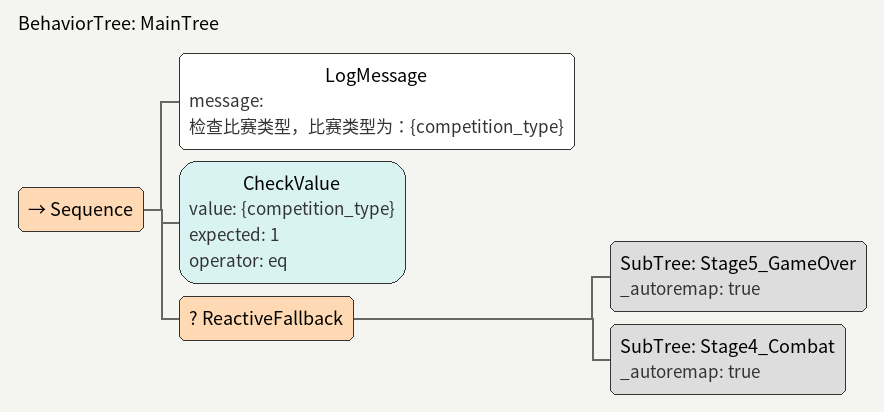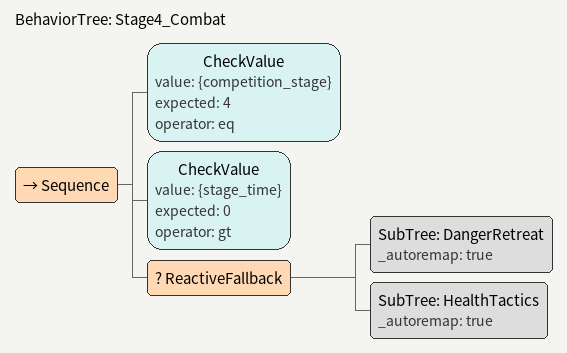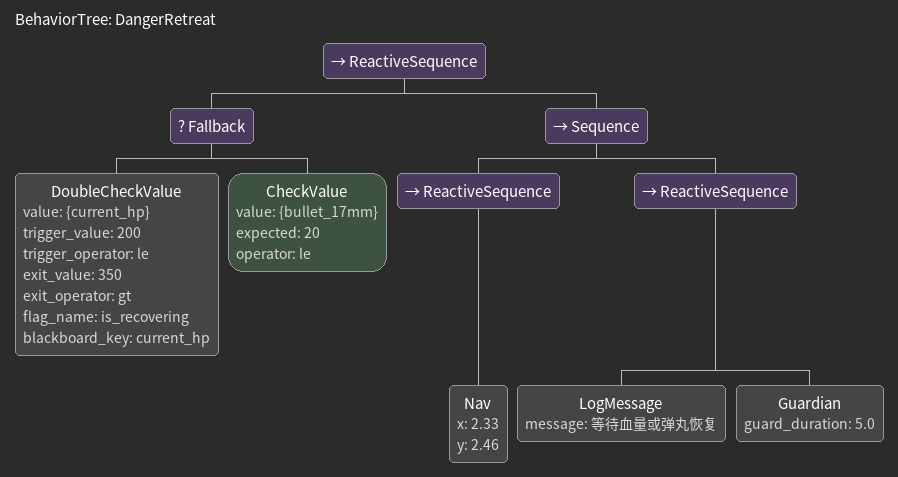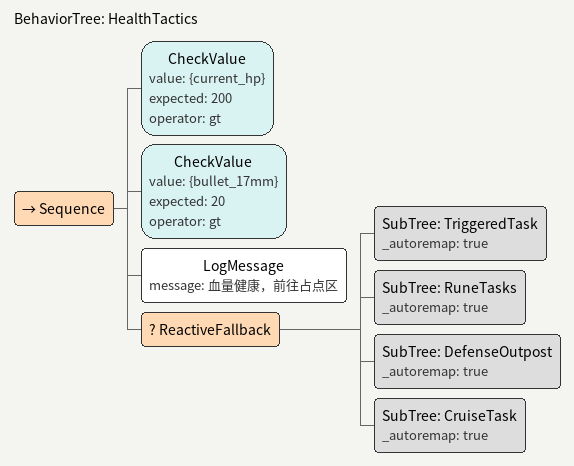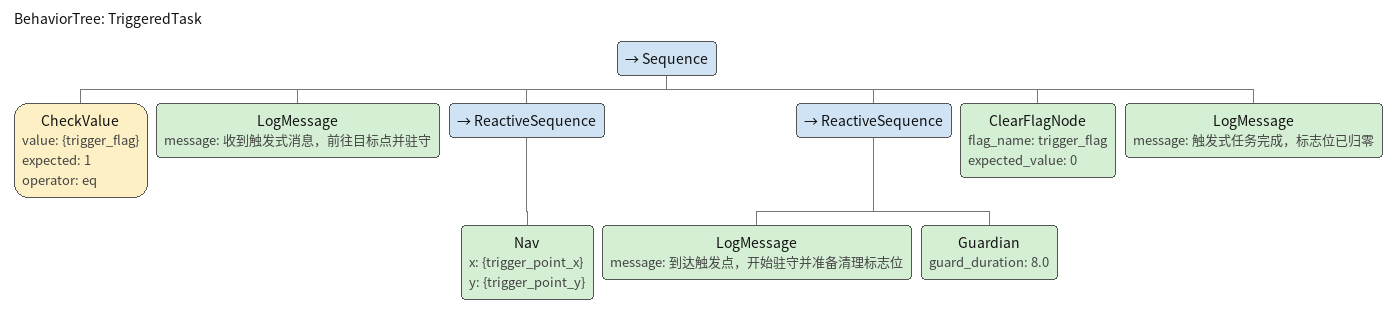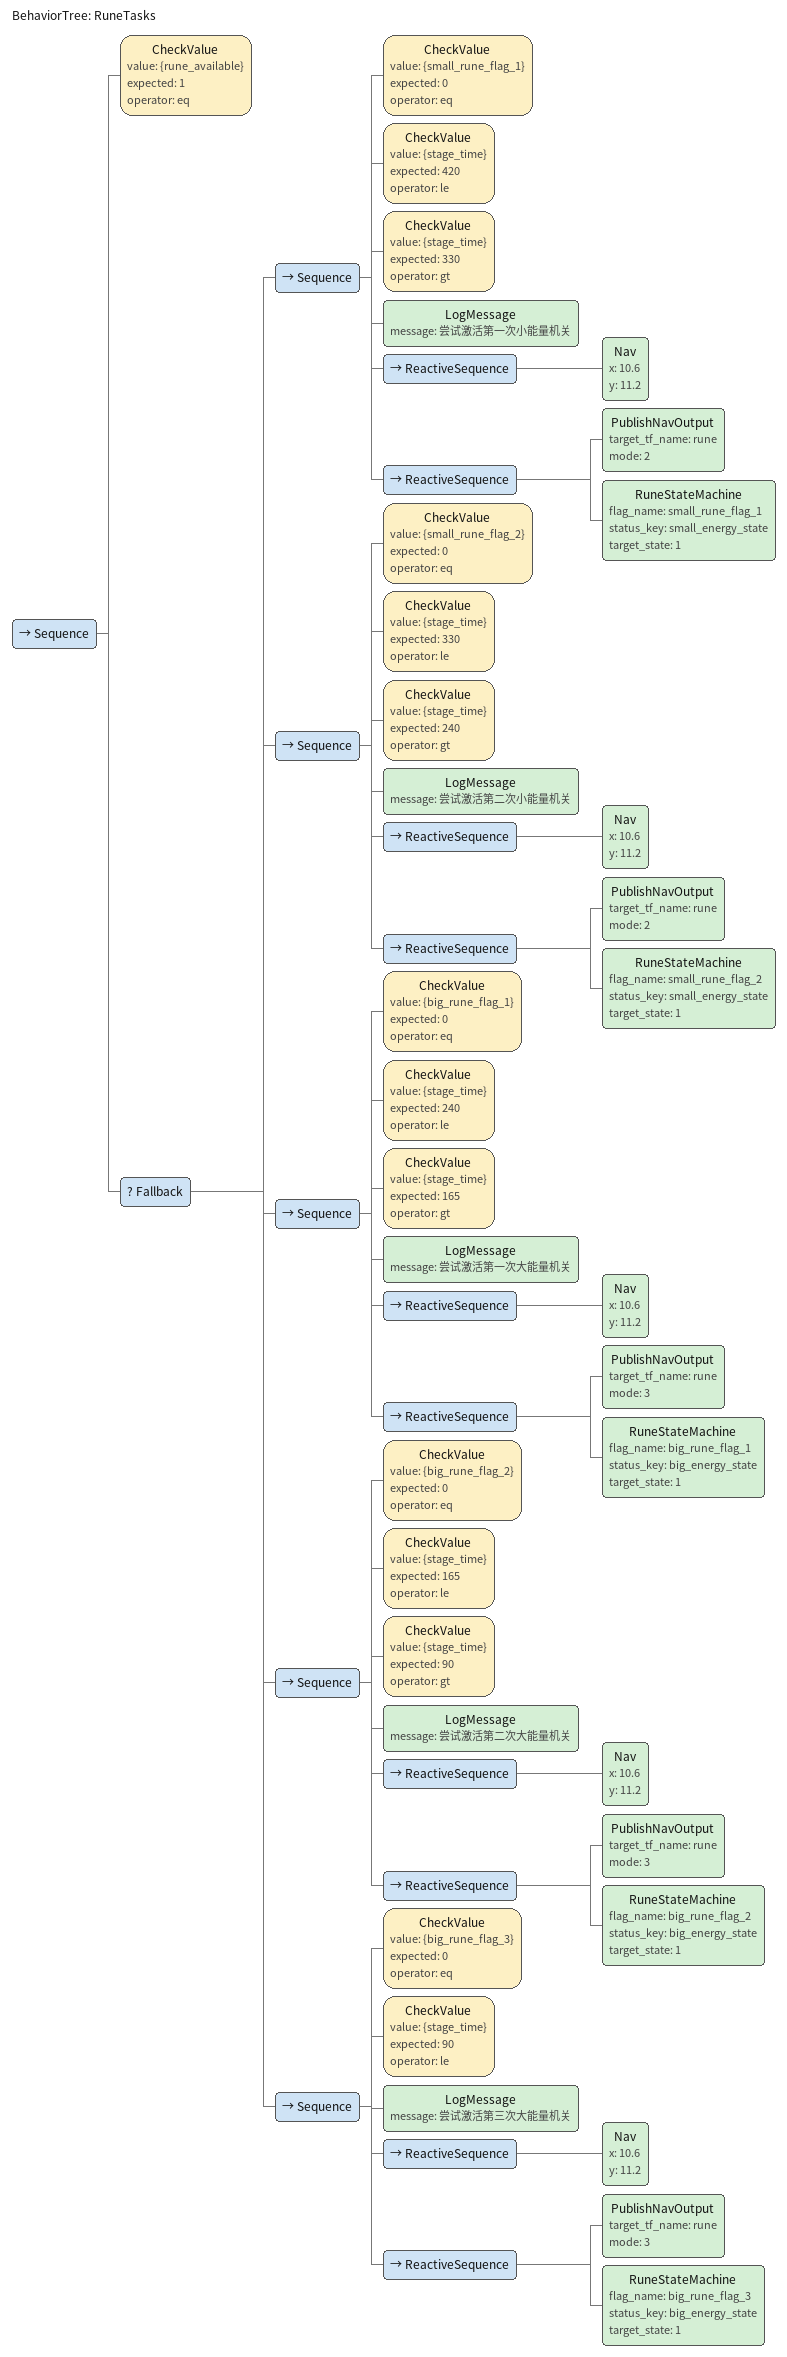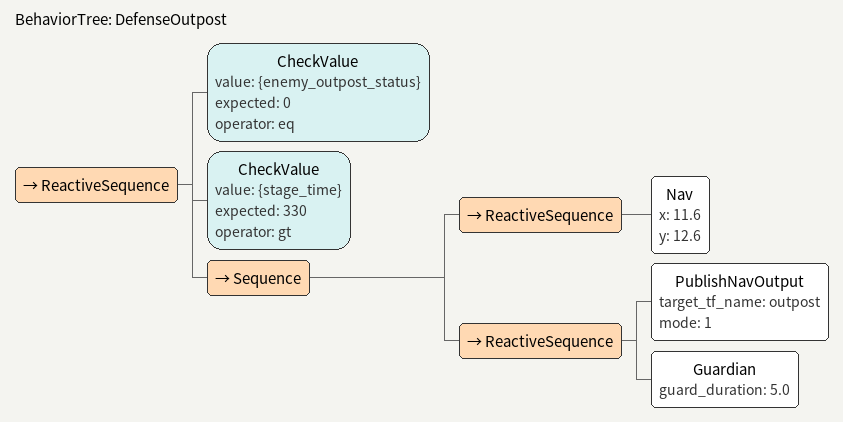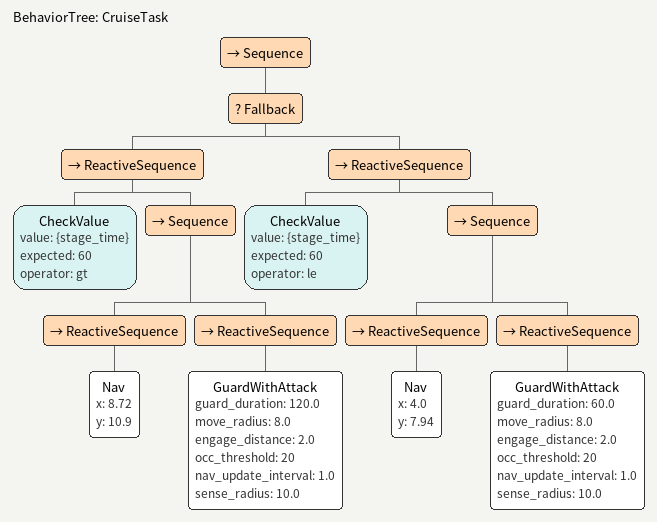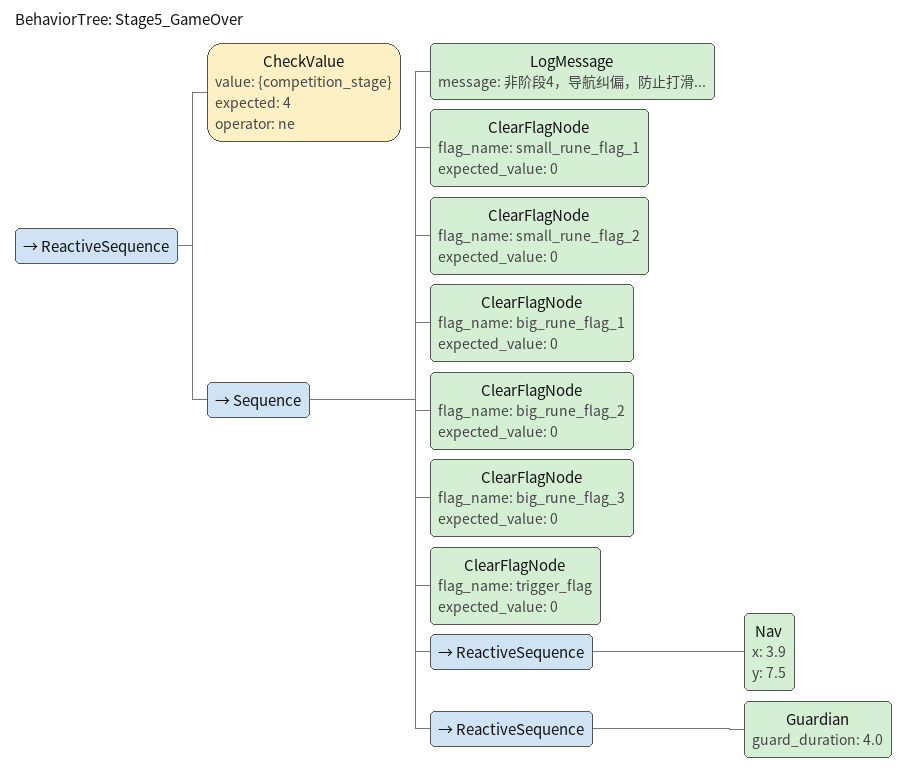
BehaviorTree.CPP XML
<?xml version="1.0" encoding="UTF-8"?>
<root BTCPP_format="4" main_tree_to_execute="MainTree">
    <!-- 主行为树 -->
    <BehaviorTree ID="MainTree">
        <Sequence>
            <LogMessage message="检查比赛类型，比赛类型为：{competition_type}"/>
            <CheckValue value="{competition_type}" expected="1" operator="eq"/>
            <ReactiveFallback>
                <!-- 阶段五：比赛结束退出 -->
                <SubTree ID="Stage5_GameOver" _autoremap="true"/>

                <!-- 阶段四：比赛进行中的战斗逻辑 -->
                <SubTree ID="Stage4_Combat" _autoremap="true"/>
            </ReactiveFallback>
        </Sequence>
    </BehaviorTree>

    <BehaviorTree ID="Stage4_Combat">
        <Sequence>
            <CheckValue value="{competition_stage}" expected="4" operator="eq"/>
            <CheckValue value="{stage_time}" expected="0" operator="gt"/>
            <ReactiveFallback>
                <!-- 优先级1（最高）：生存撤退（低血量/低弹丸） -->
                <!-- 此处通过检查黑板 "is_recovering" 标志来解决血量 > 200 就立刻退出加血逻辑的问题 -->
                <SubTree ID="DangerRetreat" _autoremap="true"/>

                <!-- 优先级2：高血量/充足弹丸战术分配 -->
                <SubTree ID="HealthTactics" _autoremap="true"/>
            </ReactiveFallback>
        </Sequence>
    </BehaviorTree>

    <BehaviorTree ID="DangerRetreat">
        <ReactiveSequence>
            <Fallback>
                <DoubleCheckValue value="{current_hp}" trigger_value="200" trigger_operator="le" exit_value="350" exit_operator="gt" flag_name="is_recovering" blackboard_key="current_hp" />
                <CheckValue value="{bullet_17mm}" expected="20" operator="le"/>
            </Fallback>
            <!-- 如果上方通过，证明当前正处于危险急救或者仍在恢复阶段 -->
            <Sequence>
                <ReactiveSequence>
                    <Nav x="2.33" y="2.46" />
                </ReactiveSequence>
                <ReactiveSequence>
                    <LogMessage message="等待血量或弹丸恢复"/>
                    <Guardian guard_duration="5.0"/>
                </ReactiveSequence>
            </Sequence>
        </ReactiveSequence>
    </BehaviorTree>

    <BehaviorTree ID="HealthTactics">
        <Sequence>
            <CheckValue value="{current_hp}" expected="200" operator="gt"/>
            <CheckValue value="{bullet_17mm}" expected="20" operator="gt"/>
            <LogMessage message="血量健康，前往占点区"/>

            <!-- 核心：利用 ReactiveFallback 排布日常/突发任务优先级 -->
            <!-- 从上到下优先级依次降低 -->
            <ReactiveFallback>
                <!-- P1: 触发式信号 -->
                <SubTree ID="TriggeredTask" _autoremap="true"/>

                <!-- P2: 能量机关 -->
                <SubTree ID="RuneTasks" _autoremap="true"/>

                <!-- P3: 推前哨站（前二十秒，前哨站存活） -->
                <SubTree ID="DefenseOutpost" _autoremap="true"/>

                <!-- P4: 主动巡航（前哨站摧毁后） -->
                <SubTree ID="CruiseTask" _autoremap="true"/>
            </ReactiveFallback>
        </Sequence>
    </BehaviorTree>

    <BehaviorTree ID="TriggeredTask">
        <Sequence>
            <CheckValue value="{trigger_flag}" expected="1" operator="eq"/>
            <LogMessage message="收到触发式消息，前往目标点并驻守"/>
            <ReactiveSequence>
                <Nav x="{trigger_point_x}" y="{trigger_point_y}" />
            </ReactiveSequence>
            <ReactiveSequence>
                <LogMessage message="到达触发点，开始驻守并准备清理标志位"/>
                <Guardian guard_duration="8.0"/>
            </ReactiveSequence>
            <ClearFlagNode flag_name="trigger_flag" expected_value="0"/>
            <LogMessage message="触发式任务完成，标志位已归零"/>
        </Sequence>
    </BehaviorTree>

    <BehaviorTree ID="RuneTasks">
        <Sequence>
            <CheckValue value="{rune_available}" expected="1" operator="eq"/>
            <Fallback>
                <!-- 小能量机关 1 -->
                <Sequence>
                    <CheckValue value="{small_rune_flag_1}" expected="0" operator="eq"/>
                    <CheckValue value="{stage_time}" expected="420" operator="le"/>
                    <CheckValue value="{stage_time}" expected="330" operator="gt"/>
                    <LogMessage message="尝试激活第一次小能量机关"/>
                    <ReactiveSequence>
                        <Nav x="10.6" y="11.2" />
                    </ReactiveSequence>
                    <ReactiveSequence>
                        <PublishNavOutput target_tf_name="rune" mode="2"/>
                        <RuneStateMachine flag_name="small_rune_flag_1" status_key="small_energy_state" target_state="1"/>
                    </ReactiveSequence>
                </Sequence>

                <!-- 小能量机关 2 -->
                <Sequence>
                    <CheckValue value="{small_rune_flag_2}" expected="0" operator="eq"/>
                    <CheckValue value="{stage_time}" expected="330" operator="le"/>
                    <CheckValue value="{stage_time}" expected="240" operator="gt"/>
                    <LogMessage message="尝试激活第二次小能量机关"/>
                    <ReactiveSequence>
                        <Nav x="10.6" y="11.2" />
                    </ReactiveSequence>
                    <ReactiveSequence>
                        <PublishNavOutput target_tf_name="rune" mode="2"/>
                        <RuneStateMachine flag_name="small_rune_flag_2" status_key="small_energy_state" target_state="1"/>
                    </ReactiveSequence>
                </Sequence>

                <!-- 大能量机关 1 -->
                <Sequence>
                    <CheckValue value="{big_rune_flag_1}" expected="0" operator="eq"/>
                    <CheckValue value="{stage_time}" expected="240" operator="le"/>
                    <CheckValue value="{stage_time}" expected="165" operator="gt"/>
                    <LogMessage message="尝试激活第一次大能量机关"/>
                    <ReactiveSequence>
                        <Nav x="10.6" y="11.2" />
                    </ReactiveSequence>
                    <ReactiveSequence>
                        <PublishNavOutput target_tf_name="rune" mode="3"/>
                        <RuneStateMachine flag_name="big_rune_flag_1" status_key="big_energy_state" target_state="1"/>
                    </ReactiveSequence>
                </Sequence>

                <!-- 大能量机关 2 -->
                <Sequence>
                    <CheckValue value="{big_rune_flag_2}" expected="0" operator="eq"/>
                    <CheckValue value="{stage_time}" expected="165" operator="le"/>
                    <CheckValue value="{stage_time}" expected="90" operator="gt"/>
                    <LogMessage message="尝试激活第二次大能量机关"/>
                    <ReactiveSequence>
                        <Nav x="10.6" y="11.2" />
                    </ReactiveSequence>
                    <ReactiveSequence>
                        <PublishNavOutput target_tf_name="rune" mode="3"/>
                        <RuneStateMachine flag_name="big_rune_flag_2" status_key="big_energy_state" target_state="1"/>
                    </ReactiveSequence>
                </Sequence>

                <!-- 大能量机关 3 -->
                <Sequence>
                    <CheckValue value="{big_rune_flag_3}" expected="0" operator="eq"/>
                    <CheckValue value="{stage_time}" expected="90" operator="le"/>
                    <LogMessage message="尝试激活第三次大能量机关"/>
                    <ReactiveSequence>
                        <Nav x="10.6" y="11.2" />
                    </ReactiveSequence>
                    <ReactiveSequence>
                        <PublishNavOutput target_tf_name="rune" mode="3"/>
                        <RuneStateMachine flag_name="big_rune_flag_3" status_key="big_energy_state" target_state="1"/>
                    </ReactiveSequence>
                </Sequence>
            </Fallback>
        </Sequence>
    </BehaviorTree>

    <BehaviorTree ID="DefenseOutpost">
        <ReactiveSequence>
            <CheckValue value="{enemy_outpost_status}" expected="0" operator="eq"/>
            <CheckValue value="{stage_time}" expected="330" operator="gt"/>
            <Sequence>
                <ReactiveSequence>
                    <Nav x="11.6" y="12.6" />
                </ReactiveSequence>
                <ReactiveSequence>
                    <PublishNavOutput target_tf_name="outpost" mode="1"/>
                    <Guardian guard_duration="5.0"/>
                </ReactiveSequence>
            </Sequence>
        </ReactiveSequence>
    </BehaviorTree>

    <BehaviorTree ID="CruiseTask">
        <Sequence>
            <Fallback>
                <!-- 巡航点0：保护英雄 -->
                <ReactiveSequence>
                    <CheckValue value="{stage_time}" expected="60" operator="gt"/>
                    <Sequence>
                        <ReactiveSequence>
                            <Nav x="8.72" y="10.9" />
                        </ReactiveSequence>
                        <ReactiveSequence>
                            <GuardWithAttack guard_duration="120.0" move_radius="8.0" engage_distance="2.0" occ_threshold="20" nav_update_interval="1.0" sense_radius="10.0"/>
                        </ReactiveSequence>
                    </Sequence>
                </ReactiveSequence>

                <!-- 巡航点1：保护堡垒 -->
                <ReactiveSequence>
                    <CheckValue value="{stage_time}" expected="60" operator="le"/>
                    <Sequence>
                        <ReactiveSequence>
                            <Nav x="4.0" y="7.94" />
                        </ReactiveSequence>
                        <ReactiveSequence>
                            <GuardWithAttack guard_duration="60.0" move_radius="8.0" engage_distance="2.0" occ_threshold="20" nav_update_interval="1.0" sense_radius="10.0"/>
                        </ReactiveSequence>
                    </Sequence>
                </ReactiveSequence>
            </Fallback>
        </Sequence>
    </BehaviorTree>

    <BehaviorTree ID="Stage5_GameOver">
        <ReactiveSequence>
            <CheckValue value="{competition_stage}" expected="4" operator="ne"/>
            <!-- 安全打断回家 -->
            <Sequence>
                <LogMessage message="非阶段4，导航纠偏，防止打滑..."/>
                <ClearFlagNode flag_name="small_rune_flag_1" expected_value="0"/>
                <ClearFlagNode flag_name="small_rune_flag_2" expected_value="0"/>
                <ClearFlagNode flag_name="big_rune_flag_1" expected_value="0"/>
                <ClearFlagNode flag_name="big_rune_flag_2" expected_value="0"/>
                <ClearFlagNode flag_name="big_rune_flag_3" expected_value="0"/>
                <ClearFlagNode flag_name="trigger_flag" expected_value="0"/>
                <ReactiveSequence>
                    <Nav x="3.9" y="7.5" />
                </ReactiveSequence>
                <ReactiveSequence>
                    <Guardian guard_duration="4.0"/>
                </ReactiveSequence>
            </Sequence>
        </ReactiveSequence>
    </BehaviorTree>

</root>
